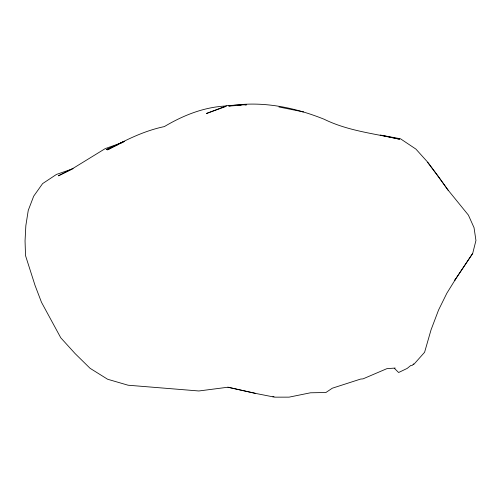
<?xml version="1.0" encoding="UTF-8"?>
<svg xmlns="http://www.w3.org/2000/svg" width="501" height="501" viewBox="0 0 501 501"><rect width="100%" height="100%" fill="white"/><g stroke="black" fill="none" stroke-linecap="round" stroke-linejoin="round"><path stroke-width="0.75" d="M472.693 253.425L454.802 280.247L472.693 253.425L475.95 240.499L474.034 227.667L468.41 215.123L447.975 189.954L438.225 176.39L448.226 190.367M455.547 279.189L446.861 293.21L438.55 310.044L431.029 329.89L424.585 352.291L413.638 364.603M413.582 363.826L412.304 365.354L410.789 365.473L407.181 368.404L398.621 372.512L394.312 368.26M117.466 144.833L106.181 149.686L124.317 141.282L107.49 149.887C125.544 140.08 144.088 130.817 164.347 126.596C183.347 115.286 204.22 106.951 226.521 105.968M225.293 106.688L206.425 113.502L227.21 105.567L246.617 104.703M123.089 142.303L105.235 148.603L73.578 168.054L58.373 175.832L73.115 168.662L56.444 174.448L42.61 183.604L33.699 196.16L28.256 210.364L25.845 225.644L25.05 240.893L25.532 255.635L35.045 285.407L41.508 302.328L60.765 337.787L75.106 353.593L90.08 368.31L107.609 379.244L128.099 385.219L198.847 390.974L227.942 387.217L254.533 393.204L274.604 397.161L289.09 397.143L310.488 392.79L325.894 392.508L332.326 388.2L360.701 379.05L363.006 378.875L386.841 368.68L395.22 368.047M272.863 396.798L273.984 396.498M235.764 105.586L228.782 106.068C261.14 100.544 294.018 107.126 324.141 119.244C347.869 130.899 374.178 133.567 399.623 139.234L380.184 135.007M237.311 105.473L241.194 105.21M245.07 104.941L246.624 104.834M227.942 387.217L255.335 393.31M381.493 135.295L400.437 138.758L415.899 149.085L428.036 162.556L438.45 176.696L427.672 162.481M278.938 106.976L303.305 111.892L301.777 111.566"/></g></svg>
